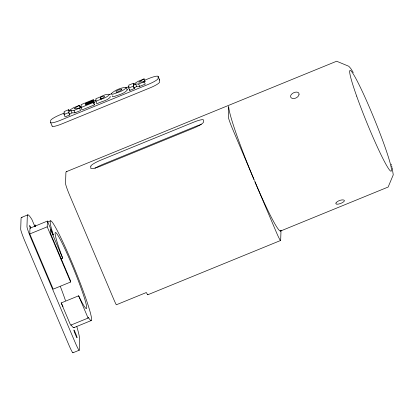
<?xml version="1.0" encoding="UTF-8"?>
<svg xmlns="http://www.w3.org/2000/svg" width="414" height="414" viewBox="0 0 414 414"><rect width="100%" height="100%" fill="white"/><g stroke="black" fill="none" stroke-linecap="round" stroke-linejoin="round"><path stroke-width="0.62" d="M62.742 258.326L50.508 229.459L50.384 233.211L70.654 281.034L70.623 282.027L53.178 289.158L29.772 233.951L29.963 228.202L47.408 221.076L53.328 235.048L53.22 234.691A53.872 4.109 67.8 0 1 57.598 231.224A53.872 4.109 67.8 0 1 84.689 295.125A53.872 4.109 67.8 0 1 88.223 317.264L88.073 318.076L70.634 325.207L61.189 302.934L78.634 295.803L78.779 296.103A41.146 3.141 67.8 0 0 83.142 294.106A41.146 3.141 67.8 0 0 58.948 237.072A41.146 3.141 67.8 0 0 62.654 258.093L60.998 259.04M70.623 282.027L47.217 226.82L47.408 221.076M69.614 114.316L71.964 112.872L75.012 112.81L80.575 110.538L79.56 108.142L73.992 110.414L70.949 110.476L68.6 111.92L69.593 115.025L65.07 116.872L64.056 114.476L64.154 111.563L68.672 109.715L69.076 110.673M69.593 115.025L68.6 111.92M68.672 109.715L68.636 110.817L73.407 107.78L79.416 105.327L80.43 107.723L79.359 108.38M93.233 100.291L85.651 103.391L85.636 103.852L92.669 100.98L92.648 101.575L85.615 104.447L85.594 105.021L93.398 101.834L94.392 104.892L82.06 109.927L81.046 107.531L81.144 104.618L93.253 99.67L94.247 102.688L93.253 99.67M94.392 104.892L93.398 101.834M95.872 101.471L95.965 98.563C100.333 97.595 104.68 93.714 109.296 94.252L109.374 94.506C106.341 98.589 99.981 98.92 95.872 101.471L96.886 103.873C100.995 101.321 107.355 100.99 110.393 96.902L110.052 96.488M100.462 97.373L100.411 98.967C105.658 97.709 106.222 94.288 100.462 97.373L101.275 99.293M134.302 87.877L136.651 86.438L139.694 86.376L145.262 84.099L144.243 81.703L138.68 83.98L135.637 84.042L133.282 85.481L134.276 88.591L129.758 90.438L128.738 88.037L128.837 85.124L133.355 83.281L133.965 84.72M129.758 90.438L129.794 89.269M134.276 88.591L133.282 85.481M133.355 83.281L133.318 84.378L138.09 81.346L144.103 78.888L145.117 81.284L143.503 82.267M281.002 230.412L280.676 240.296A10.857 0.828 67.8 0 1 276.433 232.435L254.817 181.456L255.604 183.293A67.984 5.185 67.8 0 0 280.811 230.815M112.334 95.789L112.251 96.395L112.743 96.617A7.328 1.226 -23 0 0 114.326 96.436C118.746 94.816 124.303 93.714 127.352 89.962L126.223 87.282C120.992 87.68 114.895 90.019 111.18 93.781L111.728 94.221A7.328 1.226 -23 0 0 113.312 94.04C117.726 92.415 123.289 91.318 126.337 87.566L126.223 87.282M79.416 105.327L74.044 108.608L79.56 108.142M144.103 78.888L138.726 82.169L144.243 81.703M64.47 112.991L60.294 114.699A10.35 1.734 -23 0 0 50.674 120.505L50.611 122.409A10.35 1.734 -23 0 0 60.102 120.407L148.486 84.285A10.35 1.734 -23 0 0 158.101 78.479L158.169 76.574A10.35 1.734 -23 0 0 148.673 78.577L144.496 80.285M79.4 106.89L81.196 106.155M93.14 101.275L96.12 100.053M109.26 94.687L111.651 93.709M125.98 87.851L128.966 86.629M79.338 108.168L80.43 107.723M144.025 81.734L145.117 81.284M64.056 114.476L68.574 112.629M81.046 107.531L93.378 102.491M128.738 88.037L133.261 86.195M66.359 171.691L336.634 61.231L348.79 66.266L350.71 68.413L353.277 72.517M21.523 217.438L27.785 214.882M47.569 222.013L50.472 220.828M29.772 233.951L47.217 226.82M280.552 231.033L388.146 187.04L393.248 174.853L392.213 168.058M147.855 294.742L280.614 240.482M73.878 327.645L91.318 320.514M72.952 352.775L79.219 350.218M126.881 89.538L127.238 89.678M61.189 302.934L61.334 303.229A41.146 3.141 67.8 0 0 62.995 306.572M254.439 180.556L232.471 128.738A10.857 0.828 67.8 0 1 228.357 116.893L228.704 106.564L228.709 106.993A67.984 5.185 67.8 0 0 253.958 179.428M158.132 76.414L159.675 80.057M138.68 83.98L139.694 86.376M135.637 84.042L136.651 86.438M92.669 100.98L93.481 102.895M85.651 103.391L86.055 104.349M73.992 110.414L75.012 112.81M70.949 110.476L71.964 112.872M50.627 122.523L52.169 126.166M78.634 295.803L88.073 318.076M34.911 226.593L31.909 219.513A67.984 5.185 67.8 0 0 27.319 215.891L26.962 226.624A10.857 0.828 67.8 0 0 31.076 238.474L75.032 342.171A10.857 0.828 67.8 0 0 79.276 350.027L79.633 339.371A67.984 5.185 67.8 0 0 76.818 326.636M391.168 164.239L391.463 165.258M391.732 166.237L391.98 167.168M35.376 226.515L35.03 224.916A67.984 5.185 67.8 0 1 35.62 226.013M52.133 126.006A10.35 1.734 -23 0 0 61.629 124.003L150.008 87.882A10.35 1.734 -23 0 0 159.628 82.075L159.69 80.171A10.35 1.734 -23 0 0 159.147 79.757M74.122 327.22A53.872 4.109 67.8 0 1 71.13 324.928M22.102 217.578A67.984 5.185 67.8 0 0 21.057 218.452L20.7 229.185A10.857 0.828 67.8 0 0 24.809 241.031L68.771 344.727A10.857 0.828 67.8 0 0 73.014 352.588M30.408 228.3A4.207 0.321 67.8 0 1 29.611 225.573A4.207 0.321 67.8 0 1 30.879 227.876M60.403 286.633A41.146 3.141 67.8 0 1 65.484 300.6M147.917 294.551A10.857 0.828 67.8 0 1 146.349 292.517L116.293 304.802A10.857 0.828 67.8 0 1 113.612 298.98L69.65 195.284A10.857 0.828 67.8 0 1 65.541 183.433L65.898 172.7A67.984 5.185 67.8 0 1 66.944 171.831M280.971 230.35A67.984 5.185 67.8 0 1 280.904 230.614M201.292 124.505A10.857 1.816 -23 0 0 195.418 126.529L102.734 164.41A10.857 1.816 -23 0 0 94.992 168.286M90.821 166.19L90.754 168.182A10.857 1.816 -23 0 0 100.711 166.086L193.39 128.205A10.857 1.816 -23 0 0 203.476 122.114L203.543 120.117A10.857 1.816 -23 0 0 193.592 122.218L100.907 160.099A10.857 1.816 -23 0 0 90.821 166.19M298.98 94.62L298.97 94.682A4.482 2.981 -26.1 0 1 297.863 96.617A4.471 3.079 -26.4 0 1 293.215 98.516A4.482 2.981 -26.1 0 1 291.28 97.828L291.213 97.761A4.476 2.877 -25.9 0 1 290.607 96.56A4.476 2.763 -25.7 0 1 290.995 95.018L291.052 94.92A4.476 2.655 -25.5 0 1 297.583 92.25L297.682 92.286A4.476 2.763 -25.7 0 1 298.799 93.207A4.476 2.877 -25.9 0 1 298.991 94.583L298.98 94.62M121.814 89.398L120.997 90.402L117.467 91.986A2.857 0.476 -23 0 1 116.148 92.27C114.901 90.94 118.994 89.895 120.029 89.398A2.893 0.481 -23 0 1 121.364 89.098L121.814 89.398M336.028 202.989L335.997 203.051A4.476 1.609 -20.5 0 0 336.023 203.838A4.471 1.475 -20.7 0 0 337.012 204.2A4.476 1.345 -20.9 0 0 340.168 203.6L340.303 203.553A4.466 1.206 -21 0 0 341.597 203.026L341.721 202.963A4.476 1.345 -20.9 0 0 344.117 201.297A4.471 1.475 -20.7 0 0 344.282 200.464A4.476 1.609 -20.5 0 0 343.48 199.993L343.392 199.978A4.482 1.739 -20.4 0 0 340.919 200.117L340.779 200.148A4.466 1.863 -20.2 0 0 337.736 201.395L337.627 201.463A4.482 1.739 -20.4 0 0 336.028 202.989M74.396 331.971A4.207 0.321 67.8 0 0 77.061 337.772A4.207 0.321 67.8 0 0 74.965 331.893A4.207 0.321 67.8 0 0 74.396 331.971M356.651 96.095A54.415 4.15 67.8 0 0 391.09 171.189A54.415 4.15 67.8 0 0 364.009 95.106A54.415 4.15 67.8 0 0 356.651 96.095"/></g></svg>
